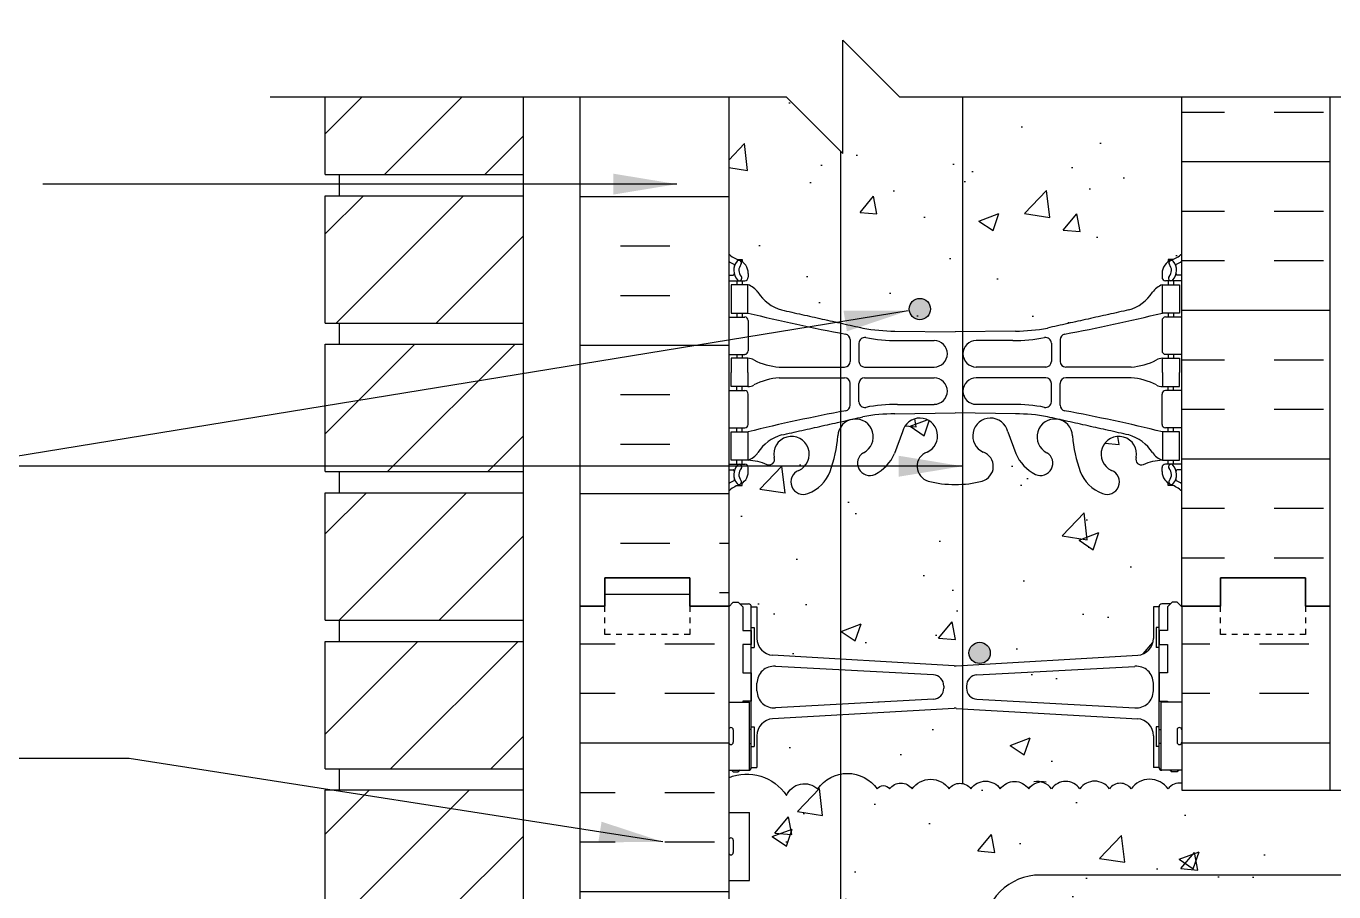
# Model space of a CAD drawing. Header units: inches. Extents: x 245.5 to 299.6, y 53.1 to 128.4.
# Drawn here: x 257.96 to 281.06, y 97.35 to 112.65 of the extents above; entities that cross this region are included whole.
import ezdxf

# ---------------------------------------------------------------- set-up
doc = ezdxf.new("R2010")
doc.units = ezdxf.units.IN
doc.header["$MEASUREMENT"] = 0
doc.linetypes.add('DASHED2', pattern=[0.375, 0.25, -0.125])
for name, color, linetype in [('HATCH', 12, 'Continuous'), ('line25', 2, 'Continuous'), ('LINE3', 3, 'Continuous'), ('LINE50', 5, 'Continuous'), ('LINE9', 9, 'Continuous'), ('TEXT', 4, 'Continuous'), ('Web_Edge', 9, 'Continuous')]:
    doc.layers.add(name, color=color, linetype=linetype)
doc.styles.add('DIM', font='romans.shx', dxfattribs={"width": 0.7})
doc.styles.get("Standard").update_dxf_attribs({"font": 'romans.shx', "height": 0.75})
doc.linetypes.add('STEEL', pattern='A,0.5,-0.2,["X",Standard,S=0.1,R=0,X=-0.1,Y=-0.05],-0.1', length=0.8)
doc.dimstyles.new('ext_12', dxfattribs={"dimscale": 12, "dimtxt": 0.09375, "dimasz": 0.09375, "dimexe": 0.09375, "dimexo": 0.0625, "dimgap": 0.0625, "dimtad": 1, "dimdec": 1, "dimzin": 3, "dimdsep": 46, "dimlunit": 4, "dimtxsty": 'DIM', "dimcen": 0.09, "dimdle": 0.09375, "dimclrt": 4, "dimadec": 0, "dimazin": 0, "dimtfac": 1, "dimtdec": 1, "dimtmove": 2, "dimatfit": 3, "dimfxl": 1, "dimfrac": 2, "dimtolj": 1, "dimtzin": 0, "dimarcsym": 0})
pattern_1 = [(50, (0, 0), (3.5863, -0.31376), [0.375, -4.125]), (355, (0, 0), (-0.693757, 3.76096), [0.3, -3.3]), (100.4514, (0.299, -0.026), (2.892544, 3.4472), [0.3187, -3.50571]), (46.1842, (0, 1), (5.336207, -0.827596), [0.5625, -6.1875]), (96.6356, (0.4447, 0.931), (4.67331, 4.87059), [0.47805, -5.25857]), (351.1842, (0, 1), (4.67331, 4.87059), [0.45, -4.95]), (21, (0.5, 0.75), (2.984535, -2.013094), [0.375, -4.125]), (326, (0.5, 0.75), (1.216577, 3.62575), [0.3, -3.3]), (71.4514, (0.7487, 0.5822), (4.201112, 1.612656), [0.3187, -3.50571]), (37.5, (0, 0), (0.0607993, 1.6644693), [0, -3.26, 0, -3.35, 0, -3.3125]), (7.5, (0, 0), (1.315348, 1.972059), [0, -1.91, 0, -3.185, 0, -1.2625]), (327.5, (-1.115, 0), (2.669112, -0.1127744), [0, -1.25, 0, -3.9, 0, -5.175]), (317.5, (-1.615, 0), (2.915931, 0.500525), [0, -1.625, 0, -2.59, 0, -3.675])]

msp = doc.modelspace()

# ---------------------------------------------------------------- hatches: boundary and pattern name
at = {"layer": 'HATCH'}
h = msp.add_hatch(dxfattribs=at)
h.set_pattern_fill('ANSI31', color=256, scale=10, style=0)
h.set_pattern_definition([(45, (265.1933, 105.6196), (-0.883883, 0.883883), [])])
h.paths.add_polyline_path([(266.746, 104.774), (266.746, 107.024), (263.246, 107.024), (263.246, 104.774)])
h.paths.add_polyline_path([(266.746, 107.399), (266.746, 109.649), (263.246, 109.649), (263.246, 107.399)])
h.paths.add_polyline_path([(266.746, 110.024), (266.746, 111.396), (263.246, 111.396), (263.246, 110.024)])
h.paths.add_polyline_path([(263.246, 114.591), (263.246, 113.896), (266.746, 113.896), (266.746, 114.591)])
h.paths.add_polyline_path([(266.746, 114.966), (266.746, 117.216), (263.246, 117.216), (263.246, 114.966)])
h.paths.add_polyline_path([(266.746, 117.591), (266.746, 119.841), (264.773, 119.841), (263.246, 119.841), (263.246, 117.591)])
h.paths.add_polyline_path([(266.746, 120.216), (266.746, 122.466), (263.246, 122.466), (263.246, 120.216)])
h.paths.add_polyline_path([(263.246, 125.091), (263.246, 122.841), (266.746, 122.841), (266.746, 125.091)])
h.paths.add_polyline_path([(266.746, 81.149), (266.746, 83.399), (263.246, 83.399), (263.246, 81.149)])
h.paths.add_polyline_path([(263.246, 86.024), (263.246, 83.774), (266.746, 83.774), (266.746, 86.024)])
h.paths.add_polyline_path([(266.686, 86.399), (266.746, 86.459), (266.746, 88.649), (263.279, 88.649), (263.246, 88.616), (263.246, 86.399)])
h.paths.add_polyline_path([(266.746, 89.024), (266.746, 91.274), (263.246, 91.274), (263.246, 89.024)])
h.paths.add_polyline_path([(266.746, 91.649), (266.746, 93.899), (263.246, 93.899), (263.246, 91.649)])
h.paths.add_polyline_path([(263.246, 94.274), (266.746, 94.274), (266.746, 96.524), (263.246, 96.524)])
h.paths.add_polyline_path([(266.746, 96.899), (266.746, 99.149), (263.246, 99.149), (263.246, 96.899)])
h.paths.add_polyline_path([(263.246, 101.774), (263.246, 99.524), (266.746, 99.524), (266.746, 101.774)])
h.paths.add_polyline_path([(266.746, 102.149), (266.746, 104.399), (263.246, 104.399), (263.246, 102.149)])
h.paths.add_polyline_path([(263.246, 75.524), (263.246, 75.396), (266.746, 75.396), (266.746, 75.524)])
h.paths.add_polyline_path([(266.746, 75.899), (266.746, 78.149), (263.246, 78.149), (263.246, 75.899)])
h.paths.add_polyline_path([(266.746, 78.524), (266.746, 80.774), (263.246, 80.774), (263.246, 78.524)])
h = msp.add_hatch(dxfattribs=at)
h.set_pattern_fill('AR-CONC', color=256, scale=0.5)
h.set_pattern_definition(pattern_1)
h.paths.add_polyline_path([(274.171, 100.95), (274.171, 100.985, 0.390098), (273.988, 101.184), (271.196, 101.333, 0.438748), (270.871, 101.035), (270.871, 100.9, 0.438748), (271.196, 100.601), (273.988, 100.751, 0.390098)])
h.paths.add_polyline_path([(277.871, 101.035, 0.438748), (277.546, 101.333), (274.754, 101.184, 0.390098), (274.571, 100.985), (274.571, 100.95, 0.390098), (274.754, 100.751), (277.546, 100.601, 0.438748), (277.871, 100.9)])
h.paths.add_polyline_path([(277.871, 100.108, 0.390098), (277.596, 100.407), (274.388, 100.591, 0.020761), (274.371, 100.592, 0.020761), (274.354, 100.591), (271.146, 100.407, 0.390098), (270.871, 100.108), (270.871, 99.547), (270.771, 99.547, -0.414214), (270.721, 99.497), (270.571, 99.497), (270.541, 99.467), (270.451, 99.467), (270.418, 99.501), (270.371, 99.501), (270.371, 99.366, -0.357642), (271.392, 99.05, -0.520567), (271.943, 99.168, -0.520567), (272.994, 99.168, -0.520567), (273.214, 99.168, -0.520567), (273.611, 99.168, -0.520567), (274.265, 99.168, -0.520567), (274.647, 99.168, -0.520567), (275.168, 99.168, -0.520567), (275.67, 99.168, -0.202806), (275.871, 99.294, -0.202806), (276.072, 99.168, -0.520567), (276.574, 99.168, -0.520567), (277.095, 99.168, -0.520567), (277.477, 99.168, -0.520567), (278.131, 99.168, -0.290815), (278.371, 99.267), (278.371, 99.501), (278.324, 99.501), (278.291, 99.467), (278.201, 99.467), (278.171, 99.497), (278.021, 99.497, -0.414214), (277.971, 99.547), (277.871, 99.547)])
h.paths.add_polyline_path([(278.371, 95.146), (280.371, 97.146), (292.68, 97.146), (294.084, 96.156), (294.084, 93.396), (293.724, 93.396), (293.724, 91.896), (295.974, 91.896), (297.267, 91.896), (297.267, 93.396), (296.267, 94.396), (297.864, 94.396), (297.864, 94.798), (297.267, 95.396), (297.267, 99.146), (278.371, 99.146), (278.371, 99.267, 0.290815), (278.131, 99.168, 0.520567), (277.477, 99.168, 0.520567), (277.095, 99.168, 0.520567), (276.574, 99.168, 0.520567), (276.072, 99.168, 0.202806), (275.871, 99.294, 0.202806), (275.67, 99.168, 0.520567), (275.168, 99.168, 0.520567), (274.647, 99.168, 0.520567), (274.265, 99.168, 0.520567), (273.611, 99.168, 0.520567), (273.214, 99.168, 0.520567), (272.994, 99.168, 0.520567), (271.943, 99.168, 0.520567), (271.392, 99.05, 0.357642), (270.371, 99.366), (270.371, 98.751), (270.736, 98.751), (270.736, 97.551), (270.371, 97.551), (270.371, 96.801), (270.736, 96.801), (270.736, 95.601), (270.371, 95.601), (270.371, 94.851), (270.736, 94.851), (270.736, 93.771), (270.371, 93.771), (270.371, 93.021), (270.736, 93.021), (270.736, 91.941), (270.371, 91.941), (270.371, 91.191), (270.736, 91.191), (270.736, 89.991), (270.371, 89.991), (270.371, 89.241), (270.736, 89.241), (270.736, 88.771, -0.305478), (271.079, 88.644, -0.520567), (271.58, 88.644, -0.520567), (272.102, 88.644, -0.520567), (272.484, 88.644, -0.520567), (273.138, 88.644, -0.520567), (273.534, 88.644, -0.520567), (273.755, 88.644, -0.520567), (274.805, 88.644, -0.520567), (275.356, 88.527, -0.257048), (275.871, 88.842, -0.257048), (276.386, 88.527, -0.520567), (276.937, 88.644, -0.520567), (277.987, 88.644, -0.053186), (278.006, 88.666), (278.006, 89.241), (278.371, 89.241), (278.371, 89.646)])
h.paths.add_polyline_path([(277.871, 88.177), (277.971, 88.177, -0.327813), (278.006, 88.225), (278.006, 88.666, 0.053186), (277.987, 88.644, 0.520567), (276.937, 88.644, 0.520567), (276.386, 88.527, 0.257048), (275.871, 88.842, 0.257048), (275.356, 88.527, 0.520567), (274.805, 88.644, 0.520567), (273.755, 88.644, 0.520567), (273.534, 88.644, 0.520567), (273.138, 88.644, 0.520567), (272.484, 88.644, 0.520567), (272.102, 88.644, 0.520567), (271.58, 88.644, 0.520567), (271.079, 88.644, 0.305478), (270.736, 88.771), (270.736, 88.225, -0.327813), (270.771, 88.177), (270.871, 88.177), (270.871, 87.616, 0.390098), (271.146, 87.317), (274.354, 87.134, 0.020761), (274.371, 87.133, 0.020761), (274.388, 87.134), (277.596, 87.317, 0.390098), (277.871, 87.616)])
h.paths.add_polyline_path([(273.988, 86.974), (271.196, 87.123, 0.438748), (270.871, 86.824), (270.871, 86.69, 0.438748), (271.196, 86.391), (273.988, 86.54, 0.390098), (274.171, 86.74), (274.171, 86.775, 0.390098)])
h.paths.add_polyline_path([(277.134, 120.999, 2.087231), (277.568, 120.774, -0.638777), (277.693, 120.898, 0.087457), (278.03, 120.819), (278.135, 120.819), (278.135, 120.889), (278.087, 120.889, -0.414214), (278.025, 120.952), (278.025, 121.019, -0.249069), (278.135, 121.226), (278.135, 121.268), (278.225, 121.268, 0.088416), (278.371, 121.365), (278.371, 121.993, 0.259173), (277.92, 121.774, 0.520567), (277.42, 121.774, 0.520567), (277.033, 121.774, 0.336749), (276.371, 121.879, 0.336749), (275.709, 121.774, 0.520567), (275.322, 121.774, 0.520567), (274.822, 121.774, 0.520567), (273.976, 121.774, 0.520567), (273.694, 121.774, 0.520567), (272.799, 121.774, 0.520567), (272.059, 121.774, 0.520567), (271.366, 121.774, 0.520567), (271.146, 121.774, 0.321585), (270.371, 121.799), (270.371, 121.365, 0.088416), (270.517, 121.268), (270.607, 121.268), (270.607, 121.226, -0.249069), (270.717, 121.019), (270.717, 120.952, -0.414214), (270.654, 120.889), (270.607, 120.889), (270.607, 120.819), (270.712, 120.819, 0.087457), (271.049, 120.898, -0.638777), (271.174, 120.774, 2.087231), (271.608, 120.999, -1), (271.771, 121.408, -0.21345), (272.164, 121.019, -0.068226), (272.299, 120.391, 1.753171), (272.75, 120.687, -0.940793), (272.954, 121.071, -0.173075), (273.3, 120.704), (273.442, 120.317, 1.612474), (273.874, 120.677, -0.734872), (273.897, 121.188, -0.068475), (274.371, 121.25, -0.068475), (274.845, 121.188, -0.734872), (274.868, 120.677, 1.612474), (275.3, 120.317), (275.442, 120.704, -0.173075), (275.788, 121.071, -0.940793), (275.992, 120.687, 1.753171), (276.443, 120.391, -0.068226), (276.578, 121.019, -0.21345), (276.971, 121.408, -1)])
h = msp.add_hatch(dxfattribs=at)
h.set_pattern_fill('AR-CONC', color=256, scale=0.5)
h.set_pattern_definition(pattern_1)
edge = h.paths.add_edge_path()
edge.add_arc((278.025, 116.812), 0.5, 46.2109, 66.4218)
edge.add_line((278.225, 117.27), (278.135, 117.27))
edge.add_line((278.135, 117.27), (278.135, 117.312))
edge.add_arc((278.275, 117.519), 0.25, 180, 235.9442, ccw=False)
edge.add_line((278.025, 117.519), (278.025, 117.587))
edge.add_arc((278.087, 117.587), 0.0625, 90, 180, ccw=False)
edge.add_line((278.087, 117.649), (278.135, 117.649))
edge.add_line((278.135, 117.649), (278.135, 117.719))
edge.add_line((278.135, 117.719), (278.03, 117.719))
edge.add_arc((278.152, 118.062), 0.364, 214.9775, 250.3387, ccw=False)
edge.add_arc((277.229, 117.451), 0.743, 32.7919, 73.8107)
edge.add_spline(control_points=[(277.437, 118.165), (275.999, 118.485)], knot_values=[0, 0, 1, 1], degree=1, periodic=0)
edge.add_arc((275.443, 115.553), 2.984, 79.2546, 90.0995)
edge.add_line((275.438, 118.537), (274.371, 118.553))
edge.add_line((274.371, 118.553), (273.304, 118.537))
edge.add_arc((273.299, 115.553), 2.984, 89.9005, 100.7454)
edge.add_spline(control_points=[(272.743, 118.485), (271.305, 118.165)], knot_values=[0, 0, 1, 1], degree=1, periodic=0)
edge.add_arc((271.513, 117.451), 0.743, 106.1893, 147.2081)
edge.add_arc((270.59, 118.062), 0.364, 289.6613, 325.0225, ccw=False)
edge.add_line((270.712, 117.719), (270.607, 117.719))
edge.add_line((270.607, 117.719), (270.607, 117.649))
edge.add_line((270.607, 117.649), (270.654, 117.649))
edge.add_arc((270.654, 117.587), 0.0625, 0, 90, ccw=False)
edge.add_line((270.717, 117.587), (270.717, 117.519))
edge.add_arc((270.467, 117.519), 0.25, 304.0558, 360, ccw=False)
edge.add_line((270.607, 117.312), (270.607, 117.27))
edge.add_line((270.607, 117.27), (270.517, 117.27))
edge.add_arc((270.717, 116.812), 0.5, 113.5782, 133.7891)
edge.add_line((270.371, 117.173), (270.371, 113.896))
edge.add_line((270.371, 113.896), (271.385, 113.896))
edge.add_line((271.385, 113.896), (272.385, 112.896))
edge.add_line((272.385, 112.896), (272.385, 114.896))
edge.add_line((272.385, 114.896), (273.385, 113.896))
edge.add_line((273.385, 113.896), (278.371, 113.896))
edge.add_line((278.371, 113.896), (278.371, 117.173))
edge = h.paths.add_edge_path()
edge.add_line((278.371, 111.396), (273.385, 111.396))
edge.add_line((273.385, 111.396), (272.385, 112.396))
edge.add_line((272.385, 112.396), (272.385, 110.396))
edge.add_line((272.385, 110.396), (271.385, 111.396))
edge.add_line((271.385, 111.396), (270.371, 111.396))
edge.add_line((270.371, 111.396), (270.371, 108.622))
edge.add_arc((270.717, 108.983), 0.5, 226.2109, 246.4218)
edge.add_line((270.517, 108.525), (270.607, 108.525))
edge.add_line((270.607, 108.525), (270.607, 108.483))
edge.add_arc((270.467, 108.276), 0.25, 0, 55.9442, ccw=False)
edge.add_line((270.717, 108.276), (270.717, 108.209))
edge.add_arc((270.654, 108.209), 0.0625, -90, 0, ccw=False)
edge.add_line((270.654, 108.146), (270.607, 108.146))
edge.add_line((270.607, 108.146), (270.607, 108.076))
edge.add_line((270.607, 108.076), (270.712, 108.076))
edge.add_arc((270.59, 107.734), 0.364, 34.9775, 70.3387, ccw=False)
edge.add_arc((271.513, 108.345), 0.743, 212.7919, 253.8107)
edge.add_spline(control_points=[(271.305, 107.631), (272.743, 107.31)], knot_values=[0, 0, 1, 1], degree=1, periodic=0)
edge.add_arc((273.299, 110.242), 2.984, 259.2546, 270.0995)
edge.add_line((273.304, 107.258), (274.371, 107.242))
edge.add_line((274.371, 107.242), (275.438, 107.258))
edge.add_arc((275.443, 110.242), 2.984, 269.9005, 280.7454)
edge.add_spline(control_points=[(275.999, 107.31), (277.437, 107.631)], knot_values=[0, 0, 1, 1], degree=1, periodic=0)
edge.add_arc((277.229, 108.345), 0.743, 286.1893, 327.2081)
edge.add_arc((278.152, 107.734), 0.364, 109.6613, 145.0225, ccw=False)
edge.add_line((278.03, 108.076), (278.135, 108.076))
edge.add_line((278.135, 108.076), (278.135, 108.146))
edge.add_line((278.135, 108.146), (278.087, 108.146))
edge.add_arc((278.087, 108.209), 0.0625, 180, 270, ccw=False)
edge.add_line((278.025, 108.209), (278.025, 108.276))
edge.add_arc((278.275, 108.276), 0.25, 124.0558, 180, ccw=False)
edge.add_line((278.135, 108.483), (278.135, 108.525))
edge.add_line((278.135, 108.525), (278.225, 108.525))
edge.add_arc((278.025, 108.983), 0.5, 293.5782, 313.7891)
edge.add_line((278.371, 108.622), (278.371, 111.396))
h.paths.add_polyline_path([(273.988, 101.184), (271.196, 101.333, 0.438748), (270.871, 101.035), (270.871, 100.9, 0.438748), (271.196, 100.601), (273.988, 100.751, 0.390098), (274.171, 100.95), (274.171, 100.985, 0.390098)])
h.paths.add_polyline_path([(277.871, 101.035, 0.438748), (277.546, 101.333), (274.754, 101.184, 0.390098), (274.571, 100.985), (274.571, 100.95, 0.390098), (274.754, 100.751), (277.546, 100.601, 0.438748), (277.871, 100.9)])
h.paths.add_polyline_path([(278.371, 104.43, 0.088416), (278.225, 104.527), (278.135, 104.527), (278.135, 104.569, -0.249069), (278.025, 104.776), (278.025, 104.844, -0.414214), (278.087, 104.906), (278.135, 104.906), (278.135, 104.976), (278.03, 104.976, 0.087457), (277.693, 104.897, -0.638777), (277.568, 105.021, 2.087231), (277.134, 104.796, -1), (276.971, 104.388, -0.21345), (276.578, 104.777, -0.068226), (276.443, 105.405, 1.753171), (275.992, 105.108, -0.940793), (275.788, 104.725, -0.173075), (275.442, 105.092), (275.3, 105.478, 1.612474), (274.868, 105.119, -0.734872), (274.845, 104.608, -0.068475), (274.371, 104.546, -0.068475), (273.897, 104.608, -0.734872), (273.874, 105.119, 1.612474), (273.442, 105.478), (273.3, 105.092, -0.173075), (272.954, 104.725, -0.940793), (272.75, 105.108, 1.753171), (272.299, 105.405, -0.068226), (272.164, 104.777, -0.21345), (271.771, 104.388, -1), (271.608, 104.796, 2.087231), (271.174, 105.021, -0.638777), (271.049, 104.897, 0.087457), (270.712, 104.976), (270.607, 104.976), (270.607, 104.906), (270.654, 104.906, -0.414214), (270.717, 104.844), (270.717, 104.776, -0.249069), (270.607, 104.569), (270.607, 104.527), (270.517, 104.527, 0.088416), (270.371, 104.43), (270.371, 102.396), (270.371, 102.387), (270.451, 102.467), (270.541, 102.467), (270.571, 102.437), (270.721, 102.437, -0.414214), (270.771, 102.387), (270.871, 102.387), (270.871, 101.827, 0.390098), (271.146, 101.528), (274.354, 101.344, 0.020761), (274.371, 101.343, 0.020761), (274.388, 101.344), (277.596, 101.528, 0.390098), (277.871, 101.827), (277.871, 102.387), (277.971, 102.387, -0.414214), (278.021, 102.437), (278.171, 102.437), (278.201, 102.467), (278.291, 102.467), (278.371, 102.387), (278.371, 102.396)])
h = msp.add_hatch(dxfattribs=at)
h.set_pattern_fill('INSUL', color=256, scale=7, style=0)
h.paths.add_polyline_path([(280.996, 111.396), (278.371, 111.396), (278.371, 102.396), (279.058, 102.396), (279.058, 102.896), (280.558, 102.896), (280.558, 102.396), (280.996, 102.396)])
h = msp.add_hatch(dxfattribs=at)
h.set_pattern_fill('INSUL', color=256, scale=7, style=0)
h.set_pattern_definition([(0, (279.7417, 99.9797), (0, 2.625), []), (0, (279.7417, 100.8547), (0, 2.625), [0.875, -0.875]), (0, (279.7417, 101.7297), (0, 2.625), [0.875, -0.875])])
h.paths.add_polyline_path([(280.996, 102.396), (280.558, 102.396), (280.558, 101.896), (279.058, 101.896), (279.058, 102.396), (278.371, 102.396), (278.371, 99.146), (280.996, 99.146)])
h.paths.add_polyline_path([(280.996, 89.646), (278.371, 89.646), (278.371, 84.396), (279.058, 84.396), (279.058, 84.896), (280.558, 84.896), (280.558, 84.396), (280.996, 84.396)])
h.paths.add_polyline_path([(267.746, 84.396), (268.183, 84.396), (268.183, 84.896), (269.683, 84.896), (269.683, 84.396), (270.371, 84.396), (270.371, 102.396), (269.683, 102.396), (269.683, 102.896), (268.183, 102.896), (268.183, 102.396), (267.746, 102.396)])
at = {"layer": 'LINE3'}
for points in [[(273.935, 107.647, 1), (273.56, 107.647, 1)], [(274.99, 101.571, 1), (274.615, 101.571, 1)]]:
    msp.add_hatch(color=256, dxfattribs=at).paths.add_polyline_path(points)

# ---------------------------------------------------------------- linework, layer by layer
at = {"layer": 'HATCH'}
for p, q in [((267.746, 109.636), (270.371, 109.636)), ((268.459, 108.761), (269.334, 108.761)), ((268.459, 107.886), (269.334, 107.886)), ((267.746, 107.011), (270.371, 107.011)), ((268.459, 106.136), (269.334, 106.136)), ((268.459, 105.261), (269.334, 105.261)), ((267.746, 104.386), (270.371, 104.386)), ((268.459, 103.511), (269.334, 103.511)), ((270.209, 103.511), (270.371, 103.511)), ((270.209, 102.636), (270.371, 102.636))]:
    msp.add_line(p, q, dxfattribs=at)
for points in [[(270.371, 99.366, -0.357642), (271.392, 99.05, -0.520567), (271.943, 99.168, -0.520567), (272.994, 99.168, -0.520567), (273.214, 99.168, -0.520567), (273.611, 99.168, -0.520567), (274.265, 99.168, -0.520567), (274.647, 99.168, -0.520567), (275.168, 99.168, -0.520567), (275.67, 99.168, -0.297004), (275.978, 99.292)], [(278.371, 99.267, 0.290815), (278.131, 99.168, 0.520567), (277.477, 99.168, 0.520567), (277.095, 99.168, 0.520567), (276.574, 99.168, 0.520567), (276.072, 99.168, 0.297004), (275.763, 99.292)]]:
    msp.add_lwpolyline(points, format="xyb", dxfattribs=at)
at = {"layer": 'line25'}
for p, q in [((263.246, 110.024), (263.246, 111.396)), ((266.746, 83.649), (266.746, 111.396)), ((270.371, 111.396), (270.371, 102.396)), ((278.371, 102.396), (278.371, 111.396)), ((263.246, 110.024), (266.746, 110.024)), ((263.496, 109.649), (263.496, 110.024)), ((263.246, 109.649), (266.746, 109.649)), ((263.246, 107.399), (263.246, 109.649)), ((263.246, 107.399), (266.746, 107.399)), ((263.496, 107.024), (263.496, 107.399)), ((263.246, 107.024), (266.746, 107.024)), ((263.246, 104.774), (263.246, 107.024)), ((263.246, 104.774), (266.746, 104.774)), ((263.496, 104.399), (263.496, 104.774)), ((263.246, 104.399), (266.746, 104.399)), ((263.246, 102.149), (263.246, 104.399)), ((270.371, 102.396), (270.371, 84.396)), ((278.371, 102.396), (278.371, 99.146)), ((263.246, 102.149), (266.746, 102.149)), ((263.496, 101.774), (263.496, 102.149)), ((263.246, 101.774), (266.746, 101.774)), ((263.246, 99.524), (263.246, 101.774)), ((270.371, 100.701), (270.736, 100.701)), ((270.736, 99.501), (270.736, 100.701)), ((278.371, 100.701), (278.006, 100.701)), ((278.006, 99.501), (278.006, 100.701)), ((263.246, 99.524), (266.746, 99.524)), ((263.496, 99.149), (263.496, 99.524)), ((270.371, 99.501), (270.736, 99.501)), ((278.371, 99.501), (278.006, 99.501)), ((263.246, 99.149), (266.746, 99.149)), ((263.246, 96.899), (263.246, 99.149)), ((278.371, 99.146), (297.267, 99.146)), ((270.371, 98.751), (270.736, 98.751)), ((270.736, 97.551), (270.736, 98.751)), ((270.371, 97.551), (270.736, 97.551))]:
    msp.add_line(p, q, dxfattribs=at)
at = {"layer": 'LINE3'}
for p, q in [((274.5, 111.396), (274.5, 99.263)), ((272.348, 110.433), (272.348, 74.946))]:
    msp.add_line(p, q, dxfattribs=at)
at = {"layer": 'LINE3', "linetype": 'STEEL'}
msp.add_line((297.267, 97.646), (280.371, 97.646), dxfattribs=at)
at = {"layer": 'LINE3'}
msp.add_lwpolyline([(280.371, 97.646), (275.871, 97.646, 0.414214), (274.871, 96.646), (274.871, 77.308)], format="xyb", dxfattribs=at)
for centre in [(273.747, 107.647), (274.803, 101.571)]:
    msp.add_circle(centre, 0.188, dxfattribs=at)
at = {"layer": 'LINE50'}
for p, q in [((267.746, 102.396), (267.746, 111.396)), ((280.996, 102.396), (280.996, 111.396)), ((267.746, 84.396), (267.746, 102.396)), ((280.996, 99.146), (280.996, 102.396))]:
    msp.add_line(p, q, dxfattribs=at)
for points in [[(267.746, 102.396), (268.183, 102.396), (268.183, 102.896), (269.683, 102.896), (269.683, 102.396), (270.371, 102.396)], [(270.371, 102.396), (269.683, 102.396), (269.683, 102.896), (268.183, 102.896), (268.183, 102.396), (267.746, 102.396)], [(280.996, 102.396), (280.558, 102.396), (280.558, 102.896), (279.058, 102.896), (279.058, 102.396), (278.371, 102.396)], [(278.371, 102.396), (279.058, 102.396), (279.058, 102.896), (280.558, 102.896), (280.558, 102.396), (280.996, 102.396)]]:
    msp.add_lwpolyline(points, dxfattribs=at)
at = {"layer": 'LINE9'}
for p, q in [((272.385, 110.396), (272.385, 112.396)), ((273.385, 111.396), (272.385, 112.396)), ((262.273, 111.396), (271.385, 111.396)), ((271.385, 111.396), (272.385, 110.396)), ((273.385, 111.396), (282.496, 111.396)), ((270.371, 102.387), (270.451, 102.467)), ((270.451, 102.467), (270.541, 102.467)), ((270.621, 102.387), (270.541, 102.467)), ((270.571, 102.437), (270.721, 102.437)), ((270.621, 102.437), (270.721, 102.437)), ((270.621, 102.387), (270.621, 101.967)), ((270.771, 102.387), (270.871, 102.387)), ((270.771, 99.547), (270.771, 102.387)), ((270.771, 102.367), (270.771, 102.367)), ((270.871, 102.387), (270.871, 101.827)), ((277.871, 102.387), (277.871, 101.827)), ((277.971, 102.387), (277.871, 102.387)), ((277.971, 99.547), (277.971, 102.387)), ((277.971, 102.367), (277.971, 102.367)), ((278.121, 102.437), (278.021, 102.437)), ((278.171, 102.437), (278.021, 102.437)), ((278.121, 102.387), (278.201, 102.467)), ((278.121, 102.387), (278.121, 101.967)), ((278.291, 102.467), (278.201, 102.467)), ((278.371, 102.387), (278.291, 102.467)), ((270.771, 102.017), (270.821, 102.017)), ((270.821, 102.017), (270.821, 101.667)), ((277.971, 102.017), (277.921, 102.017)), ((277.921, 102.017), (277.921, 101.667)), ((270.621, 101.717), (270.621, 101.217)), ((270.771, 101.667), (270.821, 101.667)), ((277.971, 101.667), (277.921, 101.667)), ((278.121, 101.717), (278.121, 101.217)), ((274.354, 101.344), (271.146, 101.528)), ((274.388, 101.344), (277.596, 101.528)), ((273.988, 101.184), (271.196, 101.333)), ((274.754, 101.184), (277.546, 101.333)), ((270.871, 100.9), (270.871, 101.035)), ((274.171, 100.985), (274.171, 100.95)), ((274.571, 100.985), (274.571, 100.95)), ((277.871, 100.9), (277.871, 101.035)), ((270.621, 100.717), (270.621, 100.701)), ((273.988, 100.751), (271.196, 100.601)), ((274.754, 100.751), (277.546, 100.601)), ((278.121, 100.717), (278.121, 100.701)), ((274.354, 100.591), (271.146, 100.407)), ((274.388, 100.591), (277.596, 100.407)), ((270.411, 100.251), (270.411, 100.251)), ((270.771, 100.267), (270.821, 100.267)), ((270.821, 100.267), (270.821, 99.917)), ((277.921, 100.267), (277.921, 99.917)), ((277.971, 100.267), (277.921, 100.267)), ((278.331, 100.251), (278.331, 100.251)), ((270.371, 100.211), (270.371, 99.991)), ((270.371, 100.156), (270.371, 100.156)), ((270.371, 100.046), (270.371, 100.046)), ((270.451, 100.211), (270.451, 99.991)), ((270.871, 100.108), (270.871, 99.547)), ((277.871, 100.108), (277.871, 99.547)), ((278.291, 100.211), (278.291, 99.991)), ((278.291, 100.156), (278.291, 100.156)), ((278.291, 100.046), (278.291, 100.046)), ((278.371, 100.211), (278.371, 99.991)), ((270.411, 99.951), (270.411, 99.951)), ((270.771, 99.917), (270.821, 99.917)), ((277.971, 99.917), (277.921, 99.917)), ((278.331, 99.951), (278.331, 99.951)), ((270.771, 99.547), (270.871, 99.547)), ((277.971, 99.547), (277.871, 99.547)), ((270.418, 99.501), (270.451, 99.467)), ((270.451, 99.467), (270.541, 99.467)), ((270.574, 99.501), (270.541, 99.467)), ((270.571, 99.497), (270.721, 99.497)), ((270.621, 99.497), (270.721, 99.497)), ((278.171, 99.497), (278.021, 99.497)), ((278.121, 99.497), (278.021, 99.497)), ((278.168, 99.501), (278.201, 99.467)), ((278.291, 99.467), (278.201, 99.467)), ((278.324, 99.501), (278.291, 99.467)), ((270.371, 98.261), (270.371, 98.041)), ((270.371, 98.206), (270.371, 98.206)), ((270.411, 98.301), (270.411, 98.301)), ((270.451, 98.261), (270.451, 98.041)), ((270.371, 98.096), (270.371, 98.096)), ((270.411, 98.001), (270.411, 98.001))]:
    msp.add_line(p, q, dxfattribs=at)
at = {"layer": 'LINE9', "linetype": 'DASHED2', "ltscale": 0.15}
for points in [[(269.683, 102.396), (269.683, 102.396), (269.683, 101.896), (268.183, 101.896), (268.183, 102.396), (268.183, 102.396)], [(280.558, 102.396), (280.558, 102.396), (280.558, 101.896), (279.058, 101.896), (279.058, 102.396), (279.058, 102.396)]]:
    msp.add_lwpolyline(points, dxfattribs=at)
at = {"layer": 'LINE9'}
for points in [[(270.621, 101.967), (270.771, 101.967), (270.771, 101.717), (270.621, 101.717)], [(278.121, 101.967), (277.971, 101.967), (277.971, 101.717), (278.121, 101.717)], [(270.621, 101.217), (270.621, 101.217), (270.771, 101.217), (270.771, 100.717), (270.621, 100.717)], [(278.121, 101.217), (278.121, 101.217), (277.971, 101.217), (277.971, 100.717), (278.121, 100.717)], [(270.736, 99.967), (270.771, 99.967), (270.771, 100.217), (270.736, 100.217)], [(278.006, 99.967), (277.971, 99.967), (277.971, 100.217), (278.006, 100.217)]]:
    msp.add_lwpolyline(points, dxfattribs=at)
for centre, radius, start, end in [((270.721, 102.387), 0.05, 0, 90), ((278.021, 102.387), 0.05, 90, 180), ((271.171, 101.827), 0.3, 180, 265.2426), ((277.571, 101.827), 0.3, 274.7574, 0), ((271.171, 101.035), 0.3, 85.2426, 180), ((273.971, 100.985), 0.2, 0, 85.2426), ((274.371, 101.543), 0.2, 265.2426, 270), ((274.371, 101.543), 0.2, 270, 274.7574), ((274.771, 100.985), 0.2, 94.7574, 180), ((277.571, 101.035), 0.3, 0, 94.7574), ((273.971, 100.95), 0.2, 274.7574, 0), ((274.771, 100.95), 0.2, 180, 265.2426), ((271.171, 100.9), 0.3, 180, 274.7574), ((277.571, 100.9), 0.3, 265.2426, 0), ((274.371, 100.392), 0.2, 90, 94.7574), ((274.371, 100.392), 0.2, 85.2426, 90), ((270.411, 100.211), 0.04, 90, 180), ((270.411, 100.211), 0.04, 0, 90), ((271.171, 100.108), 0.3, 94.7574, 180), ((277.571, 100.108), 0.3, 0, 85.2426), ((278.331, 100.211), 0.04, 90, 180), ((278.331, 100.211), 0.04, 0, 90), ((270.411, 99.991), 0.04, 180, 270), ((270.411, 99.991), 0.04, 270, 0), ((278.331, 99.991), 0.04, 180, 270), ((278.331, 99.991), 0.04, 270, 0), ((270.721, 99.547), 0.05, 270, 0), ((278.021, 99.547), 0.05, 180, 270), ((270.411, 98.261), 0.04, 90, 180), ((270.411, 98.261), 0.04, 0, 90), ((270.411, 98.041), 0.04, 180, 270), ((270.411, 98.041), 0.04, 270, 0)]:
    msp.add_arc(centre, radius, start, end, dxfattribs=at)
at = {"layer": 'Web_Edge'}
for p, q in [((270.517, 108.525), (270.607, 108.525)), ((270.607, 108.525), (270.607, 108.483)), ((278.225, 108.525), (278.135, 108.525)), ((278.135, 108.525), (278.135, 108.483)), ((270.371, 108.246), (270.449, 108.246)), ((270.371, 108.146), (270.654, 108.146)), ((270.517, 108.146), (270.517, 108.076)), ((270.607, 108.146), (270.607, 108.076)), ((270.717, 108.276), (270.717, 108.209)), ((278.025, 108.276), (278.025, 108.209)), ((278.371, 108.146), (278.087, 108.146)), ((278.135, 108.146), (278.135, 108.076)), ((278.225, 108.146), (278.225, 108.076)), ((278.371, 108.246), (278.293, 108.246)), ((270.371, 107.506), (270.654, 107.506)), ((270.517, 107.576), (270.517, 107.506)), ((270.607, 107.576), (270.607, 107.506)), ((270.717, 107.444), (270.717, 106.909)), ((278.025, 107.444), (278.025, 106.909)), ((278.371, 107.506), (278.087, 107.506)), ((278.135, 107.576), (278.135, 107.506)), ((278.225, 107.576), (278.225, 107.506)), ((273.304, 107.258), (274.371, 107.242)), ((275.438, 107.258), (274.371, 107.242)), ((272.519, 107.106), (272.519, 106.722)), ((272.672, 107.044), (272.672, 106.722)), ((273.352, 107.09), (273.999, 107.09)), ((275.39, 107.09), (274.743, 107.09)), ((276.07, 107.044), (276.07, 106.722)), ((276.223, 107.106), (276.223, 106.722)), ((270.371, 106.846), (270.654, 106.846)), ((270.517, 106.846), (270.517, 106.776)), ((270.607, 106.846), (270.607, 106.776)), ((278.371, 106.846), (278.087, 106.846)), ((278.135, 106.846), (278.135, 106.776)), ((278.225, 106.846), (278.225, 106.776)), ((271.265, 106.621), (272.419, 106.622)), ((272.772, 106.622), (273.999, 106.622)), ((275.97, 106.622), (274.743, 106.622)), ((277.477, 106.621), (276.323, 106.622)), ((270.517, 106.206), (270.517, 106.276)), ((270.607, 106.206), (270.607, 106.276)), ((271.265, 106.432), (272.419, 106.431)), ((272.519, 105.946), (272.519, 106.331)), ((272.672, 106.008), (272.672, 106.331)), ((272.772, 106.431), (273.999, 106.431)), ((275.97, 106.431), (274.743, 106.431)), ((276.07, 106.008), (276.07, 106.331)), ((276.223, 105.946), (276.223, 106.331)), ((277.477, 106.432), (276.323, 106.431)), ((278.135, 106.206), (278.135, 106.276)), ((278.225, 106.206), (278.225, 106.276)), ((270.371, 106.206), (270.654, 106.206)), ((270.717, 105.609), (270.717, 106.144)), ((278.025, 105.609), (278.025, 106.144)), ((278.371, 106.206), (278.087, 106.206)), ((273.304, 105.794), (274.371, 105.81)), ((273.352, 105.962), (273.999, 105.962)), ((275.438, 105.794), (274.371, 105.81)), ((275.39, 105.962), (274.743, 105.962)), ((270.371, 105.546), (270.654, 105.546)), ((270.517, 105.476), (270.517, 105.546)), ((270.607, 105.476), (270.607, 105.546)), ((278.371, 105.546), (278.087, 105.546)), ((278.135, 105.476), (278.135, 105.546)), ((278.225, 105.476), (278.225, 105.546)), ((273.442, 105.478), (273.3, 105.092)), ((275.3, 105.478), (275.442, 105.092)), ((270.371, 104.906), (270.654, 104.906)), ((270.517, 104.906), (270.517, 104.976)), ((270.607, 104.906), (270.607, 104.976)), ((278.371, 104.906), (278.087, 104.906)), ((278.135, 104.906), (278.135, 104.976)), ((278.225, 104.906), (278.225, 104.976)), ((270.371, 104.806), (270.449, 104.806)), ((270.717, 104.776), (270.717, 104.844)), ((278.025, 104.776), (278.025, 104.844)), ((278.371, 104.806), (278.293, 104.806)), ((270.517, 104.527), (270.607, 104.527)), ((270.607, 104.527), (270.607, 104.569)), ((278.135, 104.527), (278.135, 104.569)), ((278.225, 104.527), (278.135, 104.527))]:
    msp.add_line(p, q, dxfattribs=at)
for points in [[(270.412, 107.576), (270.712, 107.576), (270.712, 108.076), (270.412, 108.076)], [(278.33, 107.576), (278.03, 107.576), (278.03, 108.076), (278.33, 108.076)], [(270.412, 105.476), (270.712, 105.476), (270.712, 104.976), (270.412, 104.976)], [(278.33, 105.476), (278.03, 105.476), (278.03, 104.976), (278.33, 104.976)]]:
    msp.add_lwpolyline(points, close=True, dxfattribs=at)
for points in [[(270.712, 106.526), (270.712, 106.776), (270.412, 106.776), (270.412, 106.526)], [(278.03, 106.526), (278.03, 106.776), (278.33, 106.776), (278.33, 106.526)], [(270.712, 106.526), (270.712, 106.276), (270.412, 106.276), (270.412, 106.526)], [(278.03, 106.526), (278.03, 106.276), (278.33, 106.276), (278.33, 106.526)]]:
    msp.add_lwpolyline(points, dxfattribs=at)
for centre, radius, start, end in [((270.717, 108.983), 0.5, 226.2109, 250.5288), ((278.025, 108.983), 0.5, 289.4712, 313.7891), ((270.717, 108.983), 0.6, 234.7832, 245.0748), ((270.711, 108.331), 0.25, 140.1145, 222.4609), ((270.455, 108.42), 0.021, 343.464, 63.9957), ((270.553, 108.462), 0.045, 321.448, 139.1879), ((270.467, 108.276), 0.25, 0, 70.5288), ((270.711, 108.331), 0.16, 140.0001, 222.4609), ((278.275, 108.276), 0.25, 109.4712, 180), ((278.189, 108.462), 0.045, 40.8121, 218.552), ((278.031, 108.331), 0.16, 317.5391, 39.9999), ((278.031, 108.331), 0.25, 317.5391, 39.8855), ((278.287, 108.42), 0.021, 116.0043, 196.536), ((278.025, 108.983), 0.6, 294.9252, 305.2168), ((270.449, 108.266), 0.0196, 269.4032, 15.4901), ((270.559, 108.192), 0.045, 222.4609, 42.4609), ((270.654, 108.209), 0.0625, 270, 0), ((278.087, 108.209), 0.0625, 180, 270), ((278.183, 108.192), 0.045, 137.5391, 317.5391), ((278.293, 108.266), 0.0196, 164.5099, 270.5968), ((270.59, 107.734), 0.364, 34.9775, 70.3387), ((271.513, 108.345), 0.743, 212.7919, 253.8107), ((277.229, 108.345), 0.743, 286.1893, 327.2081), ((278.152, 107.734), 0.364, 109.6613, 145.0225), ((270.654, 107.444), 0.0625, 0, 90), ((277.521, 134.997), 28.253, 256.0552, 259.6343), ((271.221, 134.997), 28.253, 280.3657, 283.9448), ((278.087, 107.444), 0.0625, 90, 180), ((272.419, 107.106), 0.1, 360, 79.6343), ((273.299, 110.242), 2.984, 259.2546, 270.0995), ((275.443, 110.242), 2.984, 269.9005, 280.7454), ((276.323, 107.106), 0.1, 100.3657, 180), ((272.772, 107.044), 0.1, 79.2546, 180), ((273.347, 110.074), 2.984, 259.2546, 270.0995), ((273.999, 106.856), 0.234, 270, 90), ((274.743, 106.856), 0.234, 90, 270), ((275.395, 110.074), 2.984, 269.9005, 280.7454), ((275.97, 107.044), 0.1, 0, 100.7454), ((270.654, 106.909), 0.0625, 270, 0), ((270.708, 106.558), 0.219, 60.4937, 88.92), ((271.35, 107.777), 1.16, 242.5844, 265.8032), ((272.419, 106.722), 0.1, 270.0388, 360), ((272.772, 106.722), 0.1, 180, 270), ((275.97, 106.722), 0.1, 270, 0), ((276.323, 106.722), 0.1, 180, 269.9612), ((277.392, 107.777), 1.16, 274.1968, 297.4156), ((278.034, 106.558), 0.219, 91.08, 119.5063), ((278.087, 106.909), 0.0625, 180, 270), ((270.708, 106.495), 0.219, 271.08, 299.5063), ((271.35, 105.275), 1.16, 94.1968, 117.4156), ((272.419, 106.331), 0.1, 0, 89.9612), ((272.772, 106.331), 0.1, 90, 180), ((273.999, 106.197), 0.234, 270, 90), ((274.743, 106.197), 0.234, 90, 270), ((275.97, 106.331), 0.1, 0, 90), ((276.323, 106.331), 0.1, 90.0388, 180), ((277.392, 105.275), 1.16, 62.5844, 85.8032), ((278.034, 106.495), 0.219, 240.4937, 268.92), ((270.654, 106.144), 0.0625, 0, 90), ((272.772, 106.008), 0.1, 180, 280.7454), ((275.97, 106.008), 0.1, 259.2546, 0), ((278.087, 106.144), 0.0625, 90, 180), ((277.521, 78.056), 28.253, 100.3657, 103.9448), ((272.419, 105.946), 0.1, 280.3657, 0), ((273.299, 102.811), 2.984, 89.9005, 100.7454), ((273.347, 102.978), 2.984, 89.9005, 100.7454), ((275.395, 102.978), 2.984, 79.2546, 90.0995), ((275.443, 102.811), 2.984, 79.2546, 90.0995), ((276.323, 105.946), 0.1, 180, 259.6343), ((271.221, 78.056), 28.253, 76.0552, 79.6343), ((270.654, 105.609), 0.0625, 270, 0), ((272.612, 105.39), 0.314, 296.0652, 177.2643), ((273.747, 105.406), 0.314, 293.8084, 166.5854), ((274.995, 105.406), 0.314, 13.4146, 246.1916), ((276.13, 105.39), 0.314, 2.7357, 243.9348), ((278.087, 105.609), 0.0625, 180, 270), ((271.513, 104.708), 0.743, 106.1893, 147.2081), ((271.481, 105.083), 0.314, 293.8084, 191.4114), ((269.941, 105.586), 2.365, 339.9985, 355.6105), ((278.801, 105.586), 2.365, 184.3895, 200.0015), ((277.261, 105.083), 0.314, 348.5886, 246.1916), ((277.229, 104.708), 0.743, 32.7919, 73.8107), ((270.59, 105.319), 0.364, 289.6613, 325.0225), ((272.864, 104.923), 0.217, 121.463, 294.4736), ((272.613, 105.393), 0.75, 297.0295, 336.3062), ((273.965, 104.867), 0.268, 109.9662, 255.2108), ((274.777, 104.867), 0.268, 284.7892, 70.0338), ((276.129, 105.393), 0.75, 203.6938, 242.9705), ((275.878, 104.923), 0.217, 245.5264, 58.537), ((278.152, 105.319), 0.364, 214.9775, 250.3387), ((270.711, 104.722), 0.25, 137.5391, 219.8855), ((270.559, 104.86), 0.045, 317.5391, 137.5391), ((270.654, 104.844), 0.0625, 360, 90), ((270.657, 103.98), 0.997, 66.8533, 86.8462), ((271.083, 104.988), 0.0968, 249.5669, 19.8449), ((277.659, 104.988), 0.0968, 160.1551, 290.4331), ((278.085, 103.98), 0.997, 93.1538, 113.1467), ((278.087, 104.844), 0.0625, 90, 180), ((278.183, 104.86), 0.045, 42.4609, 222.4609), ((278.031, 104.722), 0.25, 320.1145, 42.4609), ((270.449, 104.787), 0.0196, 344.5099, 90.5968), ((270.455, 104.632), 0.021, 296.0043, 16.536), ((270.553, 104.591), 0.045, 220.8121, 38.552), ((270.467, 104.776), 0.25, 289.4712, 360), ((270.711, 104.722), 0.16, 137.5391, 219.9999), ((271.69, 104.592), 0.22, 111.8037, 291.8037), ((271.532, 105.021), 0.677, 290.6803, 338.8761), ((277.21, 105.021), 0.677, 201.1239, 249.3197), ((277.052, 104.592), 0.22, 248.1963, 68.1963), ((278.275, 104.776), 0.25, 180, 250.5288), ((278.189, 104.591), 0.045, 141.448, 319.1879), ((278.031, 104.722), 0.16, 320.0001, 42.4609), ((278.287, 104.632), 0.021, 163.464, 243.9957), ((278.293, 104.787), 0.0196, 89.4032, 195.4901), ((270.717, 104.069), 0.6, 114.9252, 125.2168), ((270.717, 104.069), 0.5, 109.4712, 133.7891), ((274.359, 106.3), 1.754, 254.7082, 270.3771), ((274.383, 106.3), 1.754, 269.6229, 285.2918), ((278.025, 104.069), 0.5, 46.2109, 70.5288), ((278.025, 104.069), 0.6, 54.7832, 65.0748)]:
    msp.add_arc(centre, radius, start, end, dxfattribs=at)
for points in [[(271.305, 107.631), (272.743, 107.31)], [(277.437, 107.631), (275.999, 107.31)], [(271.305, 105.422), (272.743, 105.742)], [(277.437, 105.422), (275.999, 105.742)]]:
    msp.add_open_spline(points, degree=1, dxfattribs=at)

# ---------------------------------------------------------------- leaders
at = {"layer": 'TEXT'}
for points in [[(269.457, 109.854), (258.261, 109.854)], [(273.539, 107.617), (256.743, 104.869), (252.729, 104.869)], [(274.5, 104.869), (256.743, 104.869)], [(269.209, 98.232), (259.785, 99.702), (257.203, 99.702)]]:
    msp.add_leader(points, dimstyle='ext_12', override={"dimgap": 0.0625, "dimtad": 0}, dxfattribs=at)

doc.saveas('drawing.dxf')
